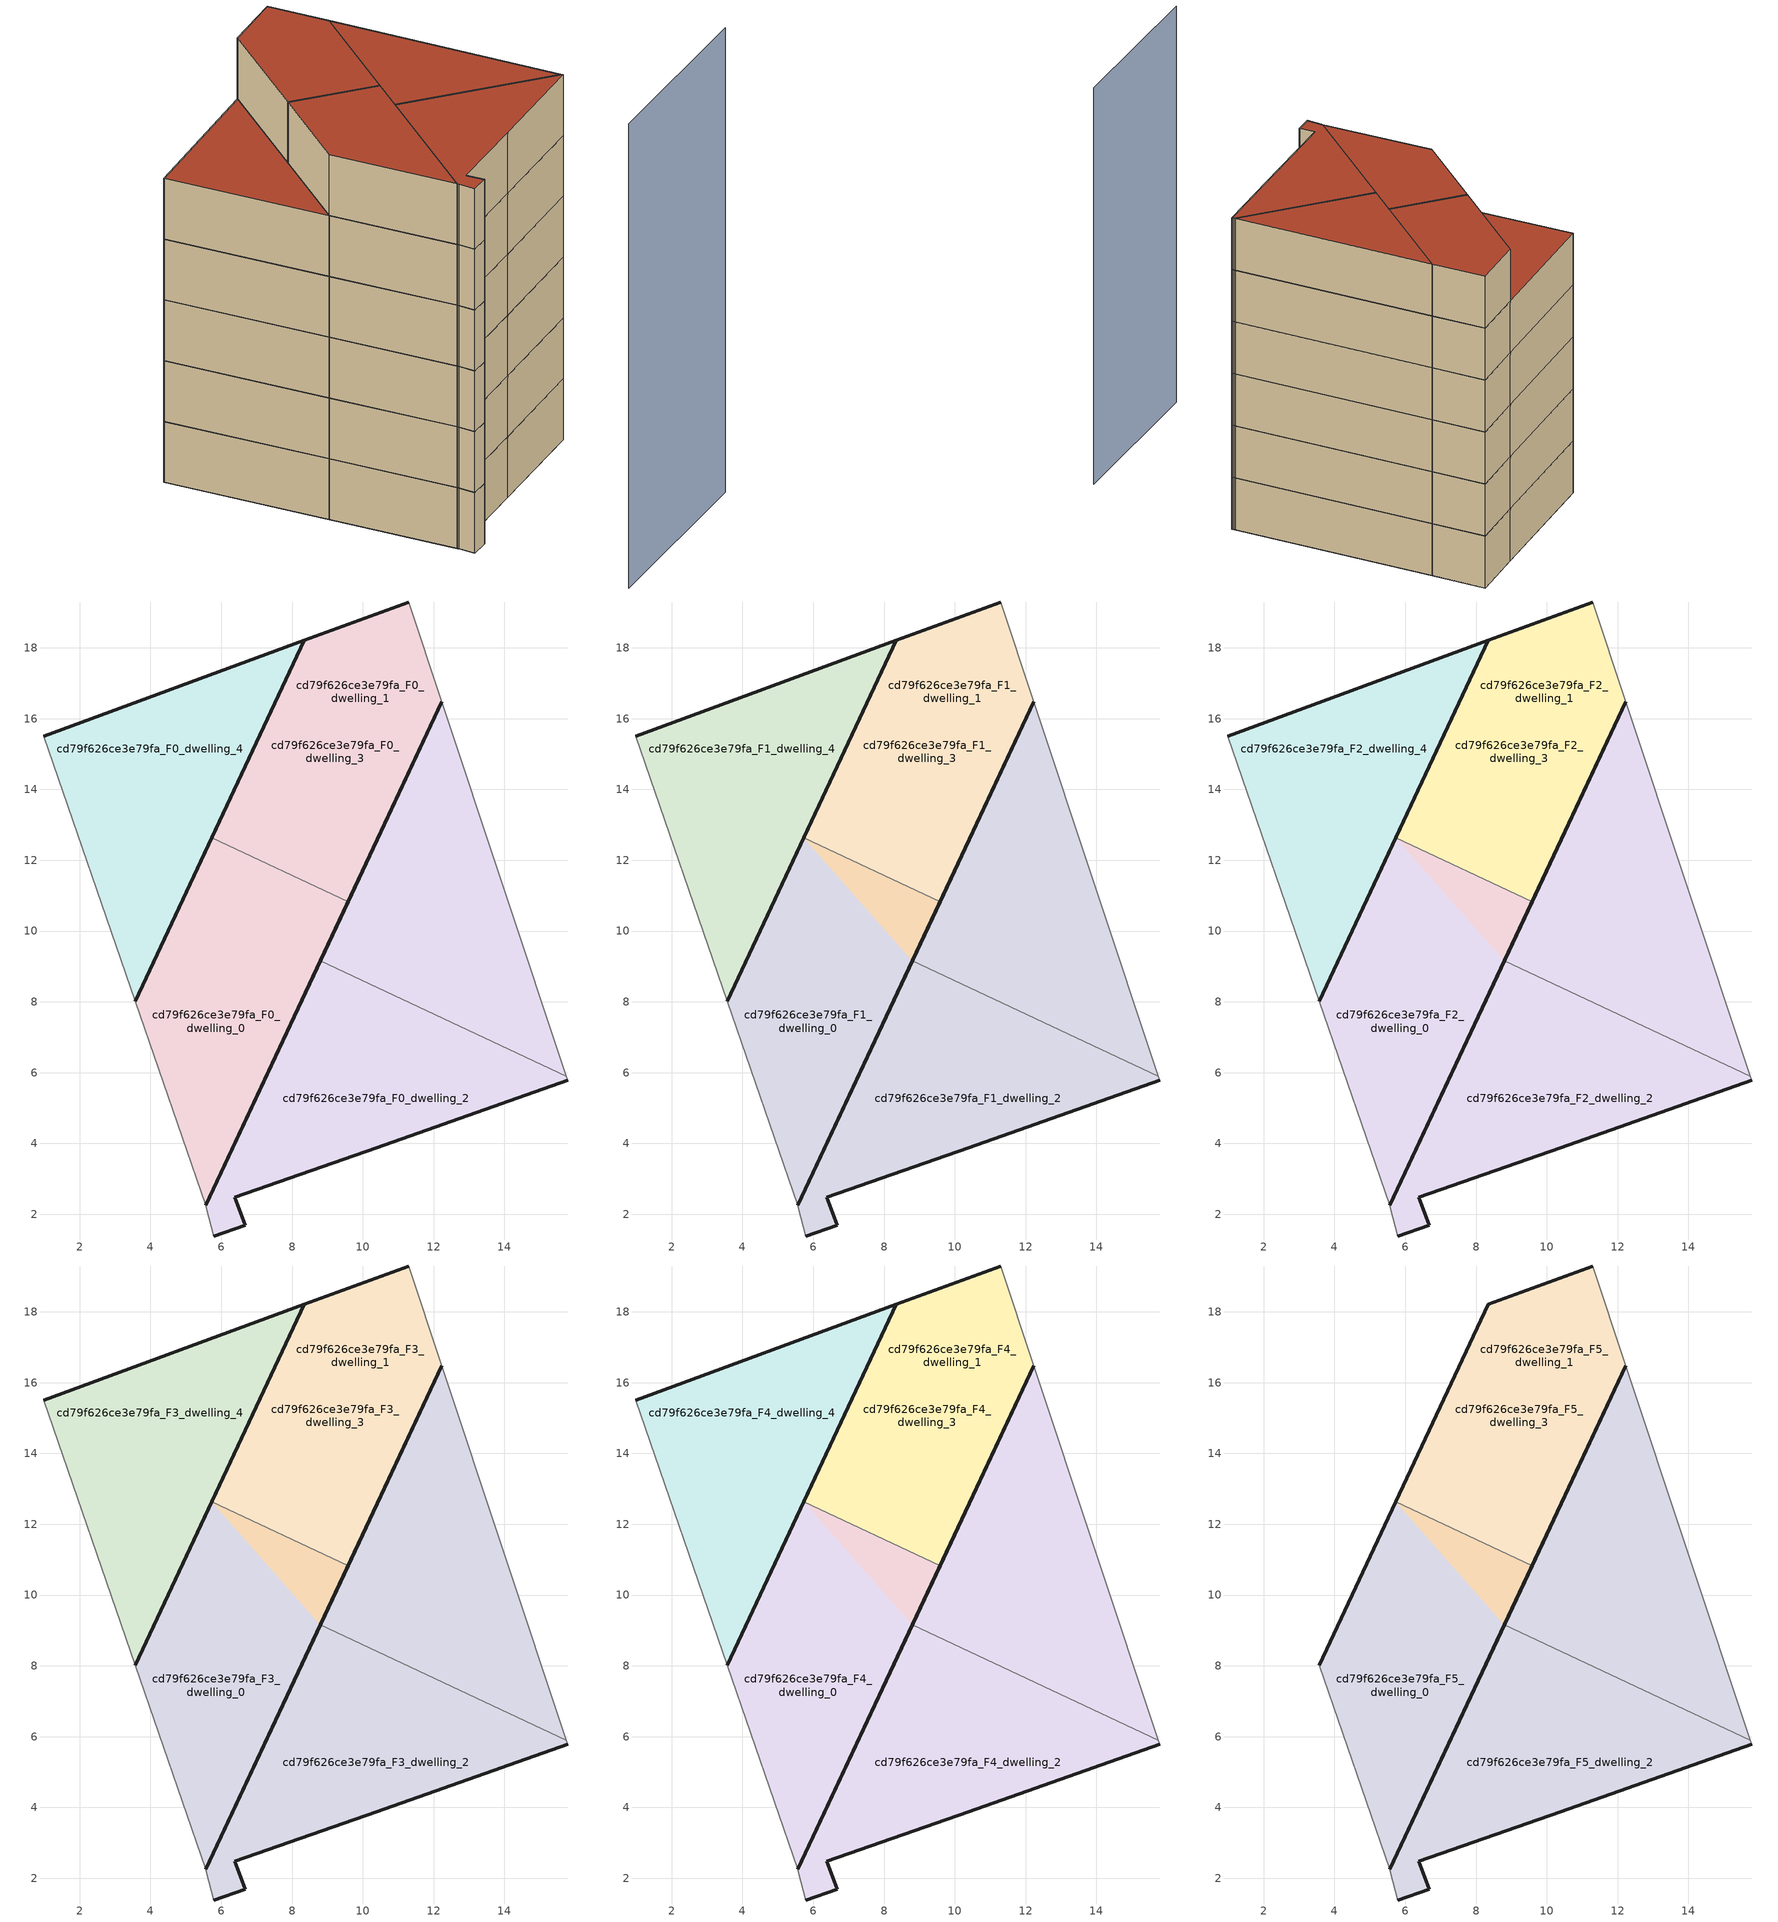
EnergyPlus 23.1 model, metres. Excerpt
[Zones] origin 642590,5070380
cd79f626ce3e79fa_F0_dwelling_0
 floor ground (EU_floor_Construction): 5.56,2.25 9.58,10.83 5.73,12.64 3.57,8.02 z0; 15.79,5.79 15.75,5.9 8.8,9.16 5.56,2.25 5.58,2.19 5.78,1.39 6.68,1.69 6.38,2.49 10.39,3.89 z0
 wall outside (EU_wall_Construction): 5.56,2.25 8.8,9.16 / 15.79,5.79 10.39,3.89 6.38,2.49 6.68,1.69 5.78,1.39 z0:3
 wall adiabatic (EU_wall_Construction): 5.78,1.39 5.58,2.19 5.56,2.25 / 15.75,5.9 15.79,5.79 z0:3
 wall to cd79f626ce3e79fa_F0_dwelling_1 (EU_wall_Construction): 8.8,9.16 15.75,5.9 z0:3
cd79f626ce3e79fa_F0_dwelling_1
 floor ground (EU_floor_Construction): 8.8,9.16 9.58,10.83 5.73,12.64 z0; 5.56,2.25 8.8,9.16 5.73,12.64 3.57,8.02 z0; 15.75,5.9 9.58,10.83 8.8,9.16 z0; 15.75,5.9 12.23,16.48 9.58,10.83 z0; 9.58,10.83 12.23,16.48 11.29,19.3 8.34,18.21 5.73,12.64 z0
 wall outside (EU_wall_Construction): 8.8,9.16 12.23,16.48 z0:3
 wall adiabatic (EU_wall_Construction): 12.23,16.48 15.75,5.9 z0:3
 roof outside (EU_floor_Construction): 12.23,16.48 15.75,5.9 8.8,9.16 z3
cd79f626ce3e79fa_F0_dwelling_2
 floor ground (EU_floor_Construction): 5.56,2.25 8.8,9.16 5.73,12.64 3.57,8.02 z0; 15.79,5.79 15.75,5.9 8.8,9.16 5.56,2.25 5.58,2.19 5.78,1.39 6.68,1.69 6.38,2.49 10.39,3.89 z0; 15.75,5.9 9.58,10.83 8.8,9.16 z0; 15.75,5.9 12.23,16.48 9.58,10.83 z0; 8.8,9.16 9.58,10.83 5.73,12.64 z0
 wall outside (EU_wall_Construction): 9.58,10.83 5.56,2.25 / 3.57,8.02 5.73,12.64 z0:3
 wall adiabatic (EU_wall_Construction): 5.56,2.25 3.57,8.02 z0:3
 wall to cd79f626ce3e79fa_F0_dwelling_3 (EU_wall_Construction): 5.73,12.64 9.58,10.83 z0:3
cd79f626ce3e79fa_F0_dwelling_3
 floor ground (EU_floor_Construction): 9.58,10.83 12.23,16.48 11.29,19.3 8.34,18.21 5.73,12.64 z0; 15.75,5.9 12.23,16.48 8.8,9.16 z0
 wall outside (EU_wall_Construction): 12.23,16.48 9.58,10.83 / 5.73,12.64 8.34,18.21 11.29,19.3 z0:3
 wall adiabatic (EU_wall_Construction): 11.29,19.3 12.23,16.48 z0:3
cd79f626ce3e79fa_F0_dwelling_4
 floor ground (EU_floor_Construction): 3.57,8.02 8.34,18.21 0.98,15.5 z0
 wall outside (EU_wall_Construction): 0.98,15.5 8.34,18.21 3.57,8.02 z0:3
 wall adiabatic (EU_wall_Construction): 3.57,8.02 0.98,15.5 z0:3
cd79f626ce3e79fa_F1_dwelling_0
 floor outside (EU_floor_Construction): 15.79,5.79 15.75,5.9 8.8,9.16 5.56,2.25 5.58,2.19 5.78,1.39 6.68,1.69 6.38,2.49 10.39,3.89 z3
 floor to cd79f626ce3e79fa_F0_dwelling_0 (EU_floor_Construction): 5.56,2.25 9.58,10.83 5.73,12.64 3.57,8.02 z3
 wall outside (EU_wall_Construction): 5.56,2.25 8.8,9.16 / 15.79,5.79 10.39,3.89 6.38,2.49 6.68,1.69 5.78,1.39 z3:6
 wall adiabatic (EU_wall_Construction): 5.78,1.39 5.58,2.19 5.56,2.25 / 15.75,5.9 15.79,5.79 z3:6
 wall to cd79f626ce3e79fa_F1_dwelling_1 (EU_wall_Construction): 8.8,9.16 15.75,5.9 z3:6
cd79f626ce3e79fa_F1_dwelling_1
 floor outside (EU_floor_Construction): 9.58,10.83 12.23,16.48 11.29,19.3 8.34,18.21 5.73,12.64 z3
 floor to cd79f626ce3e79fa_F0_dwelling_1 (EU_floor_Construction): 8.8,9.16 9.58,10.83 5.73,12.64 z3; 5.56,2.25 8.8,9.16 5.73,12.64 3.57,8.02 z3
 floor to cd79f626ce3e79fa_F0_dwelling_2 (EU_floor_Construction): 15.75,5.9 9.58,10.83 8.8,9.16 z3; 15.75,5.9 12.23,16.48 9.58,10.83 z3
 wall outside (EU_wall_Construction): 8.8,9.16 12.23,16.48 z3:6
 wall adiabatic (EU_wall_Construction): 12.23,16.48 15.75,5.9 z3:6
 roof outside (EU_floor_Construction): 12.23,16.48 15.75,5.9 8.8,9.16 z6
cd79f626ce3e79fa_F1_dwelling_2
 floor outside (EU_floor_Construction): 15.75,5.9 9.58,10.83 8.8,9.16 z3; 8.8,9.16 9.58,10.83 5.73,12.64 z3; 15.75,5.9 12.23,16.48 9.58,10.83 z3
 floor to cd79f626ce3e79fa_F0_dwelling_2 (EU_floor_Construction): 5.56,2.25 8.8,9.16 5.73,12.64 3.57,8.02 z3; 15.79,5.79 15.75,5.9 8.8,9.16 5.56,2.25 5.58,2.19 5.78,1.39 6.68,1.69 6.38,2.49 10.39,3.89 z3
 wall outside (EU_wall_Construction): 9.58,10.83 5.56,2.25 / 3.57,8.02 5.73,12.64 z3:6
 wall adiabatic (EU_wall_Construction): 5.56,2.25 3.57,8.02 z3:6
 wall to cd79f626ce3e79fa_F1_dwelling_3 (EU_wall_Construction): 5.73,12.64 9.58,10.83 z3:6
cd79f626ce3e79fa_F1_dwelling_3
 floor to cd79f626ce3e79fa_F0_dwelling_3 (EU_floor_Construction): 9.58,10.83 12.23,16.48 11.29,19.3 8.34,18.21 5.73,12.64 z3; 15.75,5.9 12.23,16.48 8.8,9.16 z3
 wall outside (EU_wall_Construction): 12.23,16.48 9.58,10.83 / 5.73,12.64 8.34,18.21 11.29,19.3 z3:6
 wall adiabatic (EU_wall_Construction): 11.29,19.3 12.23,16.48 z3:6
cd79f626ce3e79fa_F1_dwelling_4
 floor to cd79f626ce3e79fa_F0_dwelling_4 (EU_floor_Construction): 3.57,8.02 8.34,18.21 0.98,15.5 z3
 wall outside (EU_wall_Construction): 0.98,15.5 8.34,18.21 3.57,8.02 z3:6
 wall adiabatic (EU_wall_Construction): 3.57,8.02 0.98,15.5 z3:6
cd79f626ce3e79fa_F2_dwelling_0
 floor outside (EU_floor_Construction): 15.79,5.79 15.75,5.9 8.8,9.16 5.56,2.25 5.58,2.19 5.78,1.39 6.68,1.69 6.38,2.49 10.39,3.89 z6
 floor to cd79f626ce3e79fa_F1_dwelling_0 (EU_floor_Construction): 5.56,2.25 9.58,10.83 5.73,12.64 3.57,8.02 z6
 wall outside (EU_wall_Construction): 5.56,2.25 8.8,9.16 / 15.79,5.79 10.39,3.89 6.38,2.49 6.68,1.69 5.78,1.39 z6:9
 wall adiabatic (EU_wall_Construction): 5.78,1.39 5.58,2.19 5.56,2.25 / 15.75,5.9 15.79,5.79 z6:9
 wall to cd79f626ce3e79fa_F2_dwelling_1 (EU_wall_Construction): 8.8,9.16 15.75,5.9 z6:9
cd79f626ce3e79fa_F2_dwelling_1
 floor outside (EU_floor_Construction): 9.58,10.83 12.23,16.48 11.29,19.3 8.34,18.21 5.73,12.64 z6
 floor to cd79f626ce3e79fa_F1_dwelling_1 (EU_floor_Construction): 8.8,9.16 9.58,10.83 5.73,12.64 z6; 5.56,2.25 8.8,9.16 5.73,12.64 3.57,8.02 z6
 floor to cd79f626ce3e79fa_F1_dwelling_2 (EU_floor_Construction): 15.75,5.9 9.58,10.83 8.8,9.16 z6; 15.75,5.9 12.23,16.48 9.58,10.83 z6
 wall outside (EU_wall_Construction): 8.8,9.16 12.23,16.48 z6:9
 wall adiabatic (EU_wall_Construction): 12.23,16.48 15.75,5.9 z6:9
 roof outside (EU_floor_Construction): 12.23,16.48 15.75,5.9 8.8,9.16 z9
cd79f626ce3e79fa_F2_dwelling_2
 floor outside (EU_floor_Construction): 15.75,5.9 9.58,10.83 8.8,9.16 z6; 8.8,9.16 9.58,10.83 5.73,12.64 z6; 15.75,5.9 12.23,16.48 9.58,10.83 z6
 floor to cd79f626ce3e79fa_F1_dwelling_2 (EU_floor_Construction): 5.56,2.25 8.8,9.16 5.73,12.64 3.57,8.02 z6; 15.79,5.79 15.75,5.9 8.8,9.16 5.56,2.25 5.58,2.19 5.78,1.39 6.68,1.69 6.38,2.49 10.39,3.89 z6
 wall outside (EU_wall_Construction): 9.58,10.83 5.56,2.25 / 3.57,8.02 5.73,12.64 z6:9
 wall adiabatic (EU_wall_Construction): 5.56,2.25 3.57,8.02 z6:9
 wall to cd79f626ce3e79fa_F2_dwelling_3 (EU_wall_Construction): 5.73,12.64 9.58,10.83 z6:9
cd79f626ce3e79fa_F2_dwelling_3
 floor to cd79f626ce3e79fa_F1_dwelling_3 (EU_floor_Construction): 9.58,10.83 12.23,16.48 11.29,19.3 8.34,18.21 5.73,12.64 z6; 15.75,5.9 12.23,16.48 8.8,9.16 z6
 wall outside (EU_wall_Construction): 12.23,16.48 9.58,10.83 / 5.73,12.64 8.34,18.21 11.29,19.3 z6:9
 wall adiabatic (EU_wall_Construction): 11.29,19.3 12.23,16.48 z6:9
cd79f626ce3e79fa_F2_dwelling_4
 floor to cd79f626ce3e79fa_F1_dwelling_4 (EU_floor_Construction): 3.57,8.02 8.34,18.21 0.98,15.5 z6
 wall outside (EU_wall_Construction): 0.98,15.5 8.34,18.21 3.57,8.02 z6:9
 wall adiabatic (EU_wall_Construction): 3.57,8.02 0.98,15.5 z6:9
cd79f626ce3e79fa_F3_dwelling_0
 floor outside (EU_floor_Construction): 15.79,5.79 15.75,5.9 8.8,9.16 5.56,2.25 5.58,2.19 5.78,1.39 6.68,1.69 6.38,2.49 10.39,3.89 z9
 floor to cd79f626ce3e79fa_F2_dwelling_0 (EU_floor_Construction): 5.56,2.25 9.58,10.83 5.73,12.64 3.57,8.02 z9
 wall outside (EU_wall_Construction): 5.56,2.25 8.8,9.16 / 15.79,5.79 10.39,3.89 6.38,2.49 6.68,1.69 5.78,1.39 z9:12
 wall adiabatic (EU_wall_Construction): 5.78,1.39 5.58,2.19 5.56,2.25 / 15.75,5.9 15.79,5.79 z9:12
 wall to cd79f626ce3e79fa_F3_dwelling_1 (EU_wall_Construction): 8.8,9.16 15.75,5.9 z9:12
cd79f626ce3e79fa_F3_dwelling_1
 floor outside (EU_floor_Construction): 9.58,10.83 12.23,16.48 11.29,19.3 8.34,18.21 5.73,12.64 z9
 floor to cd79f626ce3e79fa_F2_dwelling_1 (EU_floor_Construction): 8.8,9.16 9.58,10.83 5.73,12.64 z9; 5.56,2.25 8.8,9.16 5.73,12.64 3.57,8.02 z9
 floor to cd79f626ce3e79fa_F2_dwelling_2 (EU_floor_Construction): 15.75,5.9 9.58,10.83 8.8,9.16 z9; 15.75,5.9 12.23,16.48 9.58,10.83 z9
 wall outside (EU_wall_Construction): 8.8,9.16 12.23,16.48 z9:12
 wall adiabatic (EU_wall_Construction): 12.23,16.48 15.75,5.9 z9:12
 roof outside (EU_floor_Construction): 12.23,16.48 15.75,5.9 8.8,9.16 z12
cd79f626ce3e79fa_F3_dwelling_2
 floor outside (EU_floor_Construction): 15.75,5.9 9.58,10.83 8.8,9.16 z9; 8.8,9.16 9.58,10.83 5.73,12.64 z9; 15.75,5.9 12.23,16.48 9.58,10.83 z9
 floor to cd79f626ce3e79fa_F2_dwelling_2 (EU_floor_Construction): 5.56,2.25 8.8,9.16 5.73,12.64 3.57,8.02 z9; 15.79,5.79 15.75,5.9 8.8,9.16 5.56,2.25 5.58,2.19 5.78,1.39 6.68,1.69 6.38,2.49 10.39,3.89 z9
 wall outside (EU_wall_Construction): 9.58,10.83 5.56,2.25 / 3.57,8.02 5.73,12.64 z9:12
 wall adiabatic (EU_wall_Construction): 5.56,2.25 3.57,8.02 z9:12
 wall to cd79f626ce3e79fa_F3_dwelling_3 (EU_wall_Construction): 5.73,12.64 9.58,10.83 z9:12
cd79f626ce3e79fa_F3_dwelling_3
 floor to cd79f626ce3e79fa_F2_dwelling_3 (EU_floor_Construction): 9.58,10.83 12.23,16.48 11.29,19.3 8.34,18.21 5.73,12.64 z9; 15.75,5.9 12.23,16.48 8.8,9.16 z9
 wall outside (EU_wall_Construction): 12.23,16.48 9.58,10.83 / 5.73,12.64 8.34,18.21 11.29,19.3 z9:12
 wall adiabatic (EU_wall_Construction): 11.29,19.3 12.23,16.48 z9:12
cd79f626ce3e79fa_F3_dwelling_4
 floor to cd79f626ce3e79fa_F2_dwelling_4 (EU_floor_Construction): 3.57,8.02 8.34,18.21 0.98,15.5 z9
 wall outside (EU_wall_Construction): 0.98,15.5 8.34,18.21 3.57,8.02 z9:12
 wall adiabatic (EU_wall_Construction): 3.57,8.02 0.98,15.5 z9:12
cd79f626ce3e79fa_F4_dwelling_0
 floor outside (EU_floor_Construction): 15.79,5.79 15.75,5.9 8.8,9.16 5.56,2.25 5.58,2.19 5.78,1.39 6.68,1.69 6.38,2.49 10.39,3.89 z12
 floor to cd79f626ce3e79fa_F3_dwelling_0 (EU_floor_Construction): 5.56,2.25 9.58,10.83 5.73,12.64 3.57,8.02 z12
 wall outside (EU_wall_Construction): 5.56,2.25 8.8,9.16 / 15.79,5.79 10.39,3.89 6.38,2.49 6.68,1.69 5.78,1.39 z12:15
 wall adiabatic (EU_wall_Construction): 5.78,1.39 5.58,2.19 5.56,2.25 / 15.75,5.9 15.79,5.79 z12:15
 wall to cd79f626ce3e79fa_F4_dwelling_1 (EU_wall_Construction): 8.8,9.16 15.75,5.9 z12:15
cd79f626ce3e79fa_F4_dwelling_1
 floor outside (EU_floor_Construction): 9.58,10.83 12.23,16.48 11.29,19.3 8.34,18.21 5.73,12.64 z12
 floor to cd79f626ce3e79fa_F3_dwelling_1 (EU_floor_Construction): 8.8,9.16 9.58,10.83 5.73,12.64 z12; 5.56,2.25 8.8,9.16 5.73,12.64 3.57,8.02 z12
 floor to cd79f626ce3e79fa_F3_dwelling_2 (EU_floor_Construction): 15.75,5.9 9.58,10.83 8.8,9.16 z12; 15.75,5.9 12.23,16.48 9.58,10.83 z12
 wall outside (EU_wall_Construction): 8.8,9.16 12.23,16.48 z12:15
 wall adiabatic (EU_wall_Construction): 12.23,16.48 15.75,5.9 z12:15
 roof outside (EU_floor_Construction): 12.23,16.48 15.75,5.9 8.8,9.16 z15
cd79f626ce3e79fa_F4_dwelling_2
 floor outside (EU_floor_Construction): 15.75,5.9 9.58,10.83 8.8,9.16 z12; 8.8,9.16 9.58,10.83 5.73,12.64 z12; 15.75,5.9 12.23,16.48 9.58,10.83 z12
 floor to cd79f626ce3e79fa_F3_dwelling_2 (EU_floor_Construction): 5.56,2.25 8.8,9.16 5.73,12.64 3.57,8.02 z12; 15.79,5.79 15.75,5.9 8.8,9.16 5.56,2.25 5.58,2.19 5.78,1.39 6.68,1.69 6.38,2.49 10.39,3.89 z12
 wall outside (EU_wall_Construction): 9.58,10.83 5.56,2.25 / 3.57,8.02 5.73,12.64 z12:15
 wall adiabatic (EU_wall_Construction): 5.56,2.25 3.57,8.02 z12:15
 wall to cd79f626ce3e79fa_F4_dwelling_3 (EU_wall_Construction): 5.73,12.64 9.58,10.83 z12:15
cd79f626ce3e79fa_F4_dwelling_3
 floor to cd79f626ce3e79fa_F3_dwelling_3 (EU_floor_Construction): 9.58,10.83 12.23,16.48 11.29,19.3 8.34,18.21 5.73,12.64 z12; 15.75,5.9 12.23,16.48 8.8,9.16 z12
 wall outside (EU_wall_Construction): 12.23,16.48 9.58,10.83 / 5.73,12.64 8.34,18.21 11.29,19.3 z12:15
 wall adiabatic (EU_wall_Construction): 11.29,19.3 12.23,16.48 z12:15
cd79f626ce3e79fa_F4_dwelling_4
 floor to cd79f626ce3e79fa_F3_dwelling_4 (EU_floor_Construction): 3.57,8.02 8.34,18.21 0.98,15.5 z12
 wall outside (EU_wall_Construction): 0.98,15.5 8.34,18.21 3.57,8.02 z12:15
 wall adiabatic (EU_wall_Construction): 3.57,8.02 0.98,15.5 z12:15
 roof outside (EU_roof_Construction): 8.34,18.21 3.57,8.02 0.98,15.5 z15
cd79f626ce3e79fa_F5_dwelling_0
 floor outside (EU_floor_Construction): 15.79,5.79 15.75,5.9 8.8,9.16 5.56,2.25 5.58,2.19 5.78,1.39 6.68,1.69 6.38,2.49 10.39,3.89 z15
 floor to cd79f626ce3e79fa_F4_dwelling_0 (EU_floor_Construction): 5.56,2.25 9.58,10.83 5.73,12.64 3.57,8.02 z15
 wall outside (EU_wall_Construction): 5.56,2.25 8.8,9.16 / 15.79,5.79 10.39,3.89 6.38,2.49 6.68,1.69 5.78,1.39 z15:18
 wall adiabatic (EU_wall_Construction): 5.78,1.39 5.58,2.19 5.56,2.25 / 15.75,5.9 15.79,5.79 z15:18
 wall to cd79f626ce3e79fa_F5_dwelling_1 (EU_wall_Construction): 8.8,9.16 15.75,5.9 z15:18
 roof outside (EU_roof_Construction): 9.58,10.83 5.56,2.25 3.57,8.02 5.73,12.64 z18; 15.75,5.9 15.79,5.79 10.39,3.89 6.38,2.49 6.68,1.69 5.78,1.39 5.58,2.19 5.56,2.25 8.8,9.16 z18
cd79f626ce3e79fa_F5_dwelling_1
 floor outside (EU_floor_Construction): 9.58,10.83 12.23,16.48 11.29,19.3 8.34,18.21 5.73,12.64 z15
 floor to cd79f626ce3e79fa_F4_dwelling_1 (EU_floor_Construction): 8.8,9.16 9.58,10.83 5.73,12.64 z15; 5.56,2.25 8.8,9.16 5.73,12.64 3.57,8.02 z15
 floor to cd79f626ce3e79fa_F4_dwelling_2 (EU_floor_Construction): 15.75,5.9 9.58,10.83 8.8,9.16 z15; 15.75,5.9 12.23,16.48 9.58,10.83 z15
 wall outside (EU_wall_Construction): 8.8,9.16 12.23,16.48 z15:18
 wall adiabatic (EU_wall_Construction): 12.23,16.48 15.75,5.9 z15:18
 roof outside (EU_roof_Construction): 5.73,12.64 8.8,9.16 5.56,2.25 3.57,8.02 z18; 9.58,10.83 8.8,9.16 5.73,12.64 z18; 12.23,16.48 15.75,5.9 8.8,9.16 z18; 11.29,19.3 12.23,16.48 9.58,10.83 5.73,12.64 8.34,18.21 z18
cd79f626ce3e79fa_F5_dwelling_2
 floor outside (EU_floor_Construction): 15.75,5.9 9.58,10.83 8.8,9.16 z15; 8.8,9.16 9.58,10.83 5.73,12.64 z15; 15.75,5.9 12.23,16.48 9.58,10.83 z15
 floor to cd79f626ce3e79fa_F4_dwelling_2 (EU_floor_Construction): 5.56,2.25 8.8,9.16 5.73,12.64 3.57,8.02 z15; 15.79,5.79 15.75,5.9 8.8,9.16 5.56,2.25 5.58,2.19 5.78,1.39 6.68,1.69 6.38,2.49 10.39,3.89 z15
 wall outside (EU_wall_Construction): 9.58,10.83 5.56,2.25 / 3.57,8.02 5.73,12.64 z15:18
 wall adiabatic (EU_wall_Construction): 5.56,2.25 3.57,8.02 z15:18
 wall to cd79f626ce3e79fa_F5_dwelling_3 (EU_wall_Construction): 5.73,12.64 9.58,10.83 z15:18
 roof outside (EU_roof_Construction): 5.73,12.64 8.8,9.16 5.56,2.25 3.57,8.02 z18; 15.75,5.9 15.79,5.79 10.39,3.89 6.38,2.49 6.68,1.69 5.78,1.39 5.58,2.19 5.56,2.25 8.8,9.16 z18; 12.23,16.48 15.75,5.9 8.8,9.16 z18; 9.58,10.83 8.8,9.16 5.73,12.64 z18
cd79f626ce3e79fa_F5_dwelling_3
 floor to cd79f626ce3e79fa_F4_dwelling_3 (EU_floor_Construction): 9.58,10.83 12.23,16.48 11.29,19.3 8.34,18.21 5.73,12.64 z15; 15.75,5.9 12.23,16.48 8.8,9.16 z15
 wall outside (EU_wall_Construction): 12.23,16.48 9.58,10.83 / 5.73,12.64 8.34,18.21 11.29,19.3 z15:18
 wall adiabatic (EU_wall_Construction): 11.29,19.3 12.23,16.48 z15:18
 roof outside (EU_roof_Construction): 12.23,16.48 15.75,5.9 8.8,9.16 z18; 11.29,19.3 12.23,16.48 9.58,10.83 5.73,12.64 8.34,18.21 z18
shading: 8.19,-5.55 17.29,-2.52 z0:22.9
[Building]
EU S2 Campaign: North Axis=0; Terrain=City; Solar Distribution=FullExterior
[Site:Location]
Lyon-Bron: Latitude=45.75; Longitude=5; Time Zone=1; Elevation=198
[SizingPeriod:WeatherFileDays]
AnnualSizingPeriod: Begin Month=1; Begin Day of Month=1; End Month=12; End Day of Month=31; Day of Week for Start Day=Monday; Use Weather File Daylight Saving Period=No; Use Weather File Rain and Snow Indicators=No
[MATERIAL]
EU_InternalMass_Material: Roughness=MediumRough; Thickness=0.1; Conductivity=1; Density=1800; Specific Heat=900; Thermal Absorptance=0.9; Solar Absorptance=0.7; Visible Absorptance=0.7
[MATERIAL:NOMASS] Roughness=MediumRough; Thermal Absorptance=0.9; Solar Absorptance=0.7; Visible Absorptance=0.7
Name | Thermal Resistance
EU_wall_NoMass | 0.776494
EU_roof_NoMass | 0.486893
EU_floor_NoMass | 0.421597
[CONSTRUCTION]
EU_wall_Construction: EU_wall_NoMass
EU_roof_Construction: EU_roof_NoMass
EU_floor_Construction: EU_floor_NoMass
EU_InternalMass_Construction: EU_InternalMass_Material
[ZONE] Type=1; Multiplier=1; Ceiling Height=autocalculate; Floor Area=autocalculate; Part of Total Floor Area=Yes
Name | Volume
cd79f626ce3e79fa_F0_dwelling_0; cd79f626ce3e79fa_F1_dwelling_0; cd79f626ce3e79fa_F2_dwelling_0; cd79f626ce3e79fa_F3_dwelling_0; cd79f626ce3e79fa_F4_dwelling_0; cd79f626ce3e79fa_F5_dwelling_0; cd79f626ce3e79fa_F0_dwelling_3; cd79f626ce3e79fa_F1_dwelling_3; cd79f626ce3e79fa_F2_dwelling_3; cd79f626ce3e79fa_F3_dwelling_3; cd79f626ce3e79fa_F4_dwelling_3; cd79f626ce3e79fa_F5_dwelling_3 | 186.119
cd79f626ce3e79fa_F0_dwelling_1 | 279.163
cd79f626ce3e79fa_F1_dwelling_1; cd79f626ce3e79fa_F2_dwelling_1; cd79f626ce3e79fa_F3_dwelling_1; cd79f626ce3e79fa_F4_dwelling_1; cd79f626ce3e79fa_F5_dwelling_1 | 279.17
cd79f626ce3e79fa_F0_dwelling_2; cd79f626ce3e79fa_F1_dwelling_2; cd79f626ce3e79fa_F2_dwelling_2; cd79f626ce3e79fa_F3_dwelling_2; cd79f626ce3e79fa_F4_dwelling_2; cd79f626ce3e79fa_F5_dwelling_2 | 279.162
cd79f626ce3e79fa_F0_dwelling_4; cd79f626ce3e79fa_F1_dwelling_4; cd79f626ce3e79fa_F2_dwelling_4; cd79f626ce3e79fa_F3_dwelling_4; cd79f626ce3e79fa_F4_dwelling_4 | 93.0571
[INTERNALMASS] Construction=EU_InternalMass_Construction
Name | Zone or ZoneList | Surface Area
cd79f626ce3e79fa_F0_dwelling_0_EU_InternalMass | cd79f626ce3e79fa_F0_dwelling_0 | 31.0213
cd79f626ce3e79fa_F0_dwelling_1_EU_InternalMass | cd79f626ce3e79fa_F0_dwelling_1 | 31.0207
cd79f626ce3e79fa_F0_dwelling_2_EU_InternalMass | cd79f626ce3e79fa_F0_dwelling_2 | 31.0203
cd79f626ce3e79fa_F0_dwelling_3_EU_InternalMass | cd79f626ce3e79fa_F0_dwelling_3 | 31.022
cd79f626ce3e79fa_F0_dwelling_4_EU_InternalMass | cd79f626ce3e79fa_F0_dwelling_4 | 31.0192
cd79f626ce3e79fa_F1_dwelling_0_EU_InternalMass | cd79f626ce3e79fa_F1_dwelling_0 | 31.0213
cd79f626ce3e79fa_F1_dwelling_1_EU_InternalMass | cd79f626ce3e79fa_F1_dwelling_1 | 31.0207
cd79f626ce3e79fa_F1_dwelling_2_EU_InternalMass | cd79f626ce3e79fa_F1_dwelling_2 | 31.0203
cd79f626ce3e79fa_F1_dwelling_3_EU_InternalMass | cd79f626ce3e79fa_F1_dwelling_3 | 31.022
cd79f626ce3e79fa_F1_dwelling_4_EU_InternalMass | cd79f626ce3e79fa_F1_dwelling_4 | 31.0192
cd79f626ce3e79fa_F2_dwelling_0_EU_InternalMass | cd79f626ce3e79fa_F2_dwelling_0 | 31.0213
cd79f626ce3e79fa_F2_dwelling_1_EU_InternalMass | cd79f626ce3e79fa_F2_dwelling_1 | 31.0207
cd79f626ce3e79fa_F2_dwelling_2_EU_InternalMass | cd79f626ce3e79fa_F2_dwelling_2 | 31.0203
cd79f626ce3e79fa_F2_dwelling_3_EU_InternalMass | cd79f626ce3e79fa_F2_dwelling_3 | 31.022
cd79f626ce3e79fa_F2_dwelling_4_EU_InternalMass | cd79f626ce3e79fa_F2_dwelling_4 | 31.0192
cd79f626ce3e79fa_F3_dwelling_0_EU_InternalMass | cd79f626ce3e79fa_F3_dwelling_0 | 31.0213
cd79f626ce3e79fa_F3_dwelling_1_EU_InternalMass | cd79f626ce3e79fa_F3_dwelling_1 | 31.0207
cd79f626ce3e79fa_F3_dwelling_2_EU_InternalMass | cd79f626ce3e79fa_F3_dwelling_2 | 31.0203
cd79f626ce3e79fa_F3_dwelling_3_EU_InternalMass | cd79f626ce3e79fa_F3_dwelling_3 | 31.022
cd79f626ce3e79fa_F3_dwelling_4_EU_InternalMass | cd79f626ce3e79fa_F3_dwelling_4 | 31.0192
cd79f626ce3e79fa_F4_dwelling_0_EU_InternalMass | cd79f626ce3e79fa_F4_dwelling_0 | 31.0213
cd79f626ce3e79fa_F4_dwelling_1_EU_InternalMass | cd79f626ce3e79fa_F4_dwelling_1 | 31.0207
cd79f626ce3e79fa_F4_dwelling_2_EU_InternalMass | cd79f626ce3e79fa_F4_dwelling_2 | 31.0203
cd79f626ce3e79fa_F4_dwelling_3_EU_InternalMass | cd79f626ce3e79fa_F4_dwelling_3 | 31.022
cd79f626ce3e79fa_F4_dwelling_4_EU_InternalMass | cd79f626ce3e79fa_F4_dwelling_4 | 31.0192
cd79f626ce3e79fa_F5_dwelling_0_EU_InternalMass | cd79f626ce3e79fa_F5_dwelling_0 | 38.7715
cd79f626ce3e79fa_F5_dwelling_1_EU_InternalMass | cd79f626ce3e79fa_F5_dwelling_1 | 38.772
cd79f626ce3e79fa_F5_dwelling_2_EU_InternalMass | cd79f626ce3e79fa_F5_dwelling_2 | 38.7769
cd79f626ce3e79fa_F5_dwelling_3_EU_InternalMass | cd79f626ce3e79fa_F5_dwelling_3 | 38.7719
[OTHEREQUIPMENT] Fuel Type=Electricity; Design Level Calculation Method=Watts/Area; Power per Zone Floor Area=1; Fraction Latent=0; Fraction Radiant=0; Fraction Lost=0; Carbon Dioxide Generation Rate=0; EndUse Subcategory=EU_Step8_InternalGains
Name | Zone or ZoneList or Space or SpaceList | Schedule
EU_Step8_InternalGain_cd79f626ce3e79fa_F0_dwelling_0_f000 | cd79f626ce3e79fa_F0_dwelling_0 | EU_Step8_GainSchedule_cd79f626ce3e79fa_F0_dwelling_0_f000
EU_Step8_InternalGain_cd79f626ce3e79fa_F0_dwelling_1_f000 | cd79f626ce3e79fa_F0_dwelling_1 | EU_Step8_GainSchedule_cd79f626ce3e79fa_F0_dwelling_1_f000
EU_Step8_InternalGain_cd79f626ce3e79fa_F0_dwelling_2_f000 | cd79f626ce3e79fa_F0_dwelling_2 | EU_Step8_GainSchedule_cd79f626ce3e79fa_F0_dwelling_2_f000
EU_Step8_InternalGain_cd79f626ce3e79fa_F0_dwelling_3_f000 | cd79f626ce3e79fa_F0_dwelling_3 | EU_Step8_GainSchedule_cd79f626ce3e79fa_F0_dwelling_3_f000
EU_Step8_InternalGain_cd79f626ce3e79fa_F0_dwelling_4_f000 | cd79f626ce3e79fa_F0_dwelling_4 | EU_Step8_GainSchedule_cd79f626ce3e79fa_F0_dwelling_4_f000
EU_Step8_InternalGain_cd79f626ce3e79fa_F1_dwelling_0_f000 | cd79f626ce3e79fa_F1_dwelling_0 | EU_Step8_GainSchedule_cd79f626ce3e79fa_F1_dwelling_0_f000
EU_Step8_InternalGain_cd79f626ce3e79fa_F1_dwelling_1_f000 | cd79f626ce3e79fa_F1_dwelling_1 | EU_Step8_GainSchedule_cd79f626ce3e79fa_F1_dwelling_1_f000
EU_Step8_InternalGain_cd79f626ce3e79fa_F1_dwelling_2_f000 | cd79f626ce3e79fa_F1_dwelling_2 | EU_Step8_GainSchedule_cd79f626ce3e79fa_F1_dwelling_2_f000
EU_Step8_InternalGain_cd79f626ce3e79fa_F1_dwelling_3_f000 | cd79f626ce3e79fa_F1_dwelling_3 | EU_Step8_GainSchedule_cd79f626ce3e79fa_F1_dwelling_3_f000
EU_Step8_InternalGain_cd79f626ce3e79fa_F1_dwelling_4_f000 | cd79f626ce3e79fa_F1_dwelling_4 | EU_Step8_GainSchedule_cd79f626ce3e79fa_F1_dwelling_4_f000
EU_Step8_InternalGain_cd79f626ce3e79fa_F2_dwelling_0_f000 | cd79f626ce3e79fa_F2_dwelling_0 | EU_Step8_GainSchedule_cd79f626ce3e79fa_F2_dwelling_0_f000
EU_Step8_InternalGain_cd79f626ce3e79fa_F2_dwelling_1_f000 | cd79f626ce3e79fa_F2_dwelling_1 | EU_Step8_GainSchedule_cd79f626ce3e79fa_F2_dwelling_1_f000
EU_Step8_InternalGain_cd79f626ce3e79fa_F2_dwelling_2_f000 | cd79f626ce3e79fa_F2_dwelling_2 | EU_Step8_GainSchedule_cd79f626ce3e79fa_F2_dwelling_2_f000
EU_Step8_InternalGain_cd79f626ce3e79fa_F2_dwelling_3_f000 | cd79f626ce3e79fa_F2_dwelling_3 | EU_Step8_GainSchedule_cd79f626ce3e79fa_F2_dwelling_3_f000
EU_Step8_InternalGain_cd79f626ce3e79fa_F2_dwelling_4_f000 | cd79f626ce3e79fa_F2_dwelling_4 | EU_Step8_GainSchedule_cd79f626ce3e79fa_F2_dwelling_4_f000
EU_Step8_InternalGain_cd79f626ce3e79fa_F3_dwelling_0_f000 | cd79f626ce3e79fa_F3_dwelling_0 | EU_Step8_GainSchedule_cd79f626ce3e79fa_F3_dwelling_0_f000
EU_Step8_InternalGain_cd79f626ce3e79fa_F3_dwelling_1_f000 | cd79f626ce3e79fa_F3_dwelling_1 | EU_Step8_GainSchedule_cd79f626ce3e79fa_F3_dwelling_1_f000
EU_Step8_InternalGain_cd79f626ce3e79fa_F3_dwelling_2_f000 | cd79f626ce3e79fa_F3_dwelling_2 | EU_Step8_GainSchedule_cd79f626ce3e79fa_F3_dwelling_2_f000
EU_Step8_InternalGain_cd79f626ce3e79fa_F3_dwelling_3_f000 | cd79f626ce3e79fa_F3_dwelling_3 | EU_Step8_GainSchedule_cd79f626ce3e79fa_F3_dwelling_3_f000
EU_Step8_InternalGain_cd79f626ce3e79fa_F3_dwelling_4_f000 | cd79f626ce3e79fa_F3_dwelling_4 | EU_Step8_GainSchedule_cd79f626ce3e79fa_F3_dwelling_4_f000
EU_Step8_InternalGain_cd79f626ce3e79fa_F4_dwelling_0_f000 | cd79f626ce3e79fa_F4_dwelling_0 | EU_Step8_GainSchedule_cd79f626ce3e79fa_F4_dwelling_0_f000
EU_Step8_InternalGain_cd79f626ce3e79fa_F4_dwelling_1_f000 | cd79f626ce3e79fa_F4_dwelling_1 | EU_Step8_GainSchedule_cd79f626ce3e79fa_F4_dwelling_1_f000
EU_Step8_InternalGain_cd79f626ce3e79fa_F4_dwelling_2_f000 | cd79f626ce3e79fa_F4_dwelling_2 | EU_Step8_GainSchedule_cd79f626ce3e79fa_F4_dwelling_2_f000
EU_Step8_InternalGain_cd79f626ce3e79fa_F4_dwelling_3_f000 | cd79f626ce3e79fa_F4_dwelling_3 | EU_Step8_GainSchedule_cd79f626ce3e79fa_F4_dwelling_3_f000
EU_Step8_InternalGain_cd79f626ce3e79fa_F4_dwelling_4_f000 | cd79f626ce3e79fa_F4_dwelling_4 | EU_Step8_GainSchedule_cd79f626ce3e79fa_F4_dwelling_4_f000
EU_Step8_InternalGain_cd79f626ce3e79fa_F5_dwelling_0_f000 | cd79f626ce3e79fa_F5_dwelling_0 | EU_Step8_GainSchedule_cd79f626ce3e79fa_F5_dwelling_0_f000
EU_Step8_InternalGain_cd79f626ce3e79fa_F5_dwelling_1_f000 | cd79f626ce3e79fa_F5_dwelling_1 | EU_Step8_GainSchedule_cd79f626ce3e79fa_F5_dwelling_1_f000
EU_Step8_InternalGain_cd79f626ce3e79fa_F5_dwelling_2_f000 | cd79f626ce3e79fa_F5_dwelling_2 | EU_Step8_GainSchedule_cd79f626ce3e79fa_F5_dwelling_2_f000
EU_Step8_InternalGain_cd79f626ce3e79fa_F5_dwelling_3_f000 | cd79f626ce3e79fa_F5_dwelling_3 | EU_Step8_GainSchedule_cd79f626ce3e79fa_F5_dwelling_3_f000
[ZONEVENTILATION:DESIGNFLOWRATE] Schedule=EU_AlwaysOn; Design Flow Rate Calculation Method=AirChanges/Hour; Air Changes per Hour=0.693814; Ventilation Type=Natural; Fan Pressure Rise=0; Fan Total Efficiency=1; Constant Term Coefficient=1; Temperature Term Coefficient=0; Velocity Term Coefficient=0; Velocity Squared Term Coefficient=0; Minimum Indoor Temperature=-100; Maximum Indoor Temperature=100; Delta Temperature=-100; Minimum Outdoor Temperature=-100; Maximum Outdoor Temperature=100; Maximum Wind Speed=40
Name | Zone or ZoneList or Space or SpaceList
EU_ConstantAir_cd79f626ce3e79fa_F0_dwelling_0 | cd79f626ce3e79fa_F0_dwelling_0
EU_ConstantAir_cd79f626ce3e79fa_F0_dwelling_1 | cd79f626ce3e79fa_F0_dwelling_1
EU_ConstantAir_cd79f626ce3e79fa_F0_dwelling_2 | cd79f626ce3e79fa_F0_dwelling_2
EU_ConstantAir_cd79f626ce3e79fa_F0_dwelling_3 | cd79f626ce3e79fa_F0_dwelling_3
EU_ConstantAir_cd79f626ce3e79fa_F0_dwelling_4 | cd79f626ce3e79fa_F0_dwelling_4
EU_ConstantAir_cd79f626ce3e79fa_F1_dwelling_0 | cd79f626ce3e79fa_F1_dwelling_0
EU_ConstantAir_cd79f626ce3e79fa_F1_dwelling_1 | cd79f626ce3e79fa_F1_dwelling_1
EU_ConstantAir_cd79f626ce3e79fa_F1_dwelling_2 | cd79f626ce3e79fa_F1_dwelling_2
EU_ConstantAir_cd79f626ce3e79fa_F1_dwelling_3 | cd79f626ce3e79fa_F1_dwelling_3
EU_ConstantAir_cd79f626ce3e79fa_F1_dwelling_4 | cd79f626ce3e79fa_F1_dwelling_4
EU_ConstantAir_cd79f626ce3e79fa_F2_dwelling_0 | cd79f626ce3e79fa_F2_dwelling_0
EU_ConstantAir_cd79f626ce3e79fa_F2_dwelling_1 | cd79f626ce3e79fa_F2_dwelling_1
EU_ConstantAir_cd79f626ce3e79fa_F2_dwelling_2 | cd79f626ce3e79fa_F2_dwelling_2
EU_ConstantAir_cd79f626ce3e79fa_F2_dwelling_3 | cd79f626ce3e79fa_F2_dwelling_3
EU_ConstantAir_cd79f626ce3e79fa_F2_dwelling_4 | cd79f626ce3e79fa_F2_dwelling_4
EU_ConstantAir_cd79f626ce3e79fa_F3_dwelling_0 | cd79f626ce3e79fa_F3_dwelling_0
EU_ConstantAir_cd79f626ce3e79fa_F3_dwelling_1 | cd79f626ce3e79fa_F3_dwelling_1
EU_ConstantAir_cd79f626ce3e79fa_F3_dwelling_2 | cd79f626ce3e79fa_F3_dwelling_2
EU_ConstantAir_cd79f626ce3e79fa_F3_dwelling_3 | cd79f626ce3e79fa_F3_dwelling_3
EU_ConstantAir_cd79f626ce3e79fa_F3_dwelling_4 | cd79f626ce3e79fa_F3_dwelling_4
EU_ConstantAir_cd79f626ce3e79fa_F4_dwelling_0 | cd79f626ce3e79fa_F4_dwelling_0
EU_ConstantAir_cd79f626ce3e79fa_F4_dwelling_1 | cd79f626ce3e79fa_F4_dwelling_1
EU_ConstantAir_cd79f626ce3e79fa_F4_dwelling_2 | cd79f626ce3e79fa_F4_dwelling_2
EU_ConstantAir_cd79f626ce3e79fa_F4_dwelling_3 | cd79f626ce3e79fa_F4_dwelling_3
EU_ConstantAir_cd79f626ce3e79fa_F4_dwelling_4 | cd79f626ce3e79fa_F4_dwelling_4
EU_ConstantAir_cd79f626ce3e79fa_F5_dwelling_0 | cd79f626ce3e79fa_F5_dwelling_0
EU_ConstantAir_cd79f626ce3e79fa_F5_dwelling_1 | cd79f626ce3e79fa_F5_dwelling_1
EU_ConstantAir_cd79f626ce3e79fa_F5_dwelling_2 | cd79f626ce3e79fa_F5_dwelling_2
EU_ConstantAir_cd79f626ce3e79fa_F5_dwelling_3 | cd79f626ce3e79fa_F5_dwelling_3
[HVACTEMPLATE:THERMOSTAT] Constant Heating Setpoint=20; Constant Cooling Setpoint=50
EU_HeatOnly_cd79f626ce3e79fa_F0_dwelling_0; EU_HeatOnly_cd79f626ce3e79fa_F0_dwelling_1; EU_HeatOnly_cd79f626ce3e79fa_F0_dwelling_2; EU_HeatOnly_cd79f626ce3e79fa_F0_dwelling_3; EU_HeatOnly_cd79f626ce3e79fa_F0_dwelling_4; EU_HeatOnly_cd79f626ce3e79fa_F1_dwelling_0; EU_HeatOnly_cd79f626ce3e79fa_F1_dwelling_1; EU_HeatOnly_cd79f626ce3e79fa_F1_dwelling_2; EU_HeatOnly_cd79f626ce3e79fa_F1_dwelling_3; EU_HeatOnly_cd79f626ce3e79fa_F1_dwelling_4; EU_HeatOnly_cd79f626ce3e79fa_F2_dwelling_0; EU_HeatOnly_cd79f626ce3e79fa_F2_dwelling_1; EU_HeatOnly_cd79f626ce3e79fa_F2_dwelling_2; EU_HeatOnly_cd79f626ce3e79fa_F2_dwelling_3; EU_HeatOnly_cd79f626ce3e79fa_F2_dwelling_4; EU_HeatOnly_cd79f626ce3e79fa_F3_dwelling_0; EU_HeatOnly_cd79f626ce3e79fa_F3_dwelling_1; EU_HeatOnly_cd79f626ce3e79fa_F3_dwelling_2; EU_HeatOnly_cd79f626ce3e79fa_F3_dwelling_3; EU_HeatOnly_cd79f626ce3e79fa_F3_dwelling_4; EU_HeatOnly_cd79f626ce3e79fa_F4_dwelling_0; EU_HeatOnly_cd79f626ce3e79fa_F4_dwelling_1; EU_HeatOnly_cd79f626ce3e79fa_F4_dwelling_2; EU_HeatOnly_cd79f626ce3e79fa_F4_dwelling_3; EU_HeatOnly_cd79f626ce3e79fa_F4_dwelling_4; EU_HeatOnly_cd79f626ce3e79fa_F5_dwelling_0; EU_HeatOnly_cd79f626ce3e79fa_F5_dwelling_1; EU_HeatOnly_cd79f626ce3e79fa_F5_dwelling_2; EU_HeatOnly_cd79f626ce3e79fa_F5_dwelling_3
[HVACTEMPLATE:ZONE:IDEALLOADSAIRSYSTEM] System Availability Schedule=EU_AlwaysOn; Maximum Heating Supply Air Temperature=50; Minimum Cooling Supply Air Temperature=13; Maximum Heating Supply Air Humidity Ratio=0.0156; Minimum Cooling Supply Air Humidity Ratio=0.0077; Heating Limit=NoLimit; Cooling Limit=NoLimit; Heating Availability Schedule=EU_AlwaysOn; Cooling Availability Schedule=EU_CoolingOff; Dehumidification Control Type=ConstantSensibleHeatRatio; Cooling Sensible Heat Ratio=0.7; Dehumidification Setpoint=60; Humidification Control Type=None; Humidification Setpoint=30; Outdoor Air Method=None; Outdoor Air Flow Rate per Person=0.00944; Outdoor Air Flow Rate per Zone Floor Area=0; Outdoor Air Flow Rate per Zone=0; Demand Controlled Ventilation Type=None; Outdoor Air Economizer Type=NoEconomizer; Heat Recovery Type=None; Sensible Heat Recovery Effectiveness=0.7; Latent Heat Recovery Effectiveness=0.65
Name | Template Thermostat
cd79f626ce3e79fa_F0_dwelling_0 | EU_HeatOnly_cd79f626ce3e79fa_F0_dwelling_0
cd79f626ce3e79fa_F0_dwelling_1 | EU_HeatOnly_cd79f626ce3e79fa_F0_dwelling_1
cd79f626ce3e79fa_F0_dwelling_2 | EU_HeatOnly_cd79f626ce3e79fa_F0_dwelling_2
cd79f626ce3e79fa_F0_dwelling_3 | EU_HeatOnly_cd79f626ce3e79fa_F0_dwelling_3
cd79f626ce3e79fa_F0_dwelling_4 | EU_HeatOnly_cd79f626ce3e79fa_F0_dwelling_4
cd79f626ce3e79fa_F1_dwelling_0 | EU_HeatOnly_cd79f626ce3e79fa_F1_dwelling_0
cd79f626ce3e79fa_F1_dwelling_1 | EU_HeatOnly_cd79f626ce3e79fa_F1_dwelling_1
cd79f626ce3e79fa_F1_dwelling_2 | EU_HeatOnly_cd79f626ce3e79fa_F1_dwelling_2
cd79f626ce3e79fa_F1_dwelling_3 | EU_HeatOnly_cd79f626ce3e79fa_F1_dwelling_3
cd79f626ce3e79fa_F1_dwelling_4 | EU_HeatOnly_cd79f626ce3e79fa_F1_dwelling_4
cd79f626ce3e79fa_F2_dwelling_0 | EU_HeatOnly_cd79f626ce3e79fa_F2_dwelling_0
cd79f626ce3e79fa_F2_dwelling_1 | EU_HeatOnly_cd79f626ce3e79fa_F2_dwelling_1
cd79f626ce3e79fa_F2_dwelling_2 | EU_HeatOnly_cd79f626ce3e79fa_F2_dwelling_2
cd79f626ce3e79fa_F2_dwelling_3 | EU_HeatOnly_cd79f626ce3e79fa_F2_dwelling_3
cd79f626ce3e79fa_F2_dwelling_4 | EU_HeatOnly_cd79f626ce3e79fa_F2_dwelling_4
cd79f626ce3e79fa_F3_dwelling_0 | EU_HeatOnly_cd79f626ce3e79fa_F3_dwelling_0
cd79f626ce3e79fa_F3_dwelling_1 | EU_HeatOnly_cd79f626ce3e79fa_F3_dwelling_1
cd79f626ce3e79fa_F3_dwelling_2 | EU_HeatOnly_cd79f626ce3e79fa_F3_dwelling_2
cd79f626ce3e79fa_F3_dwelling_3 | EU_HeatOnly_cd79f626ce3e79fa_F3_dwelling_3
cd79f626ce3e79fa_F3_dwelling_4 | EU_HeatOnly_cd79f626ce3e79fa_F3_dwelling_4
cd79f626ce3e79fa_F4_dwelling_0 | EU_HeatOnly_cd79f626ce3e79fa_F4_dwelling_0
cd79f626ce3e79fa_F4_dwelling_1 | EU_HeatOnly_cd79f626ce3e79fa_F4_dwelling_1
cd79f626ce3e79fa_F4_dwelling_2 | EU_HeatOnly_cd79f626ce3e79fa_F4_dwelling_2
cd79f626ce3e79fa_F4_dwelling_3 | EU_HeatOnly_cd79f626ce3e79fa_F4_dwelling_3
cd79f626ce3e79fa_F4_dwelling_4 | EU_HeatOnly_cd79f626ce3e79fa_F4_dwelling_4
cd79f626ce3e79fa_F5_dwelling_0 | EU_HeatOnly_cd79f626ce3e79fa_F5_dwelling_0
cd79f626ce3e79fa_F5_dwelling_1 | EU_HeatOnly_cd79f626ce3e79fa_F5_dwelling_1
cd79f626ce3e79fa_F5_dwelling_2 | EU_HeatOnly_cd79f626ce3e79fa_F5_dwelling_2
cd79f626ce3e79fa_F5_dwelling_3 | EU_HeatOnly_cd79f626ce3e79fa_F5_dwelling_3
[SIZING:ZONE] Zone Cooling Design Supply Air Temperature Input Method=SupplyAirTemperature; Zone Cooling Design Supply Air Temperature=13; Zone Heating Design Supply Air Temperature Input Method=SupplyAirTemperature; Zone Heating Design Supply Air Temperature=50; Zone Cooling Design Supply Air Humidity Ratio=0.008; Zone Heating Design Supply Air Humidity Ratio=0.008; Cooling Design Air Flow Method=DesignDay; Cooling Design Air Flow Rate=0; Cooling Minimum Air Flow per Zone Floor Area=0.000762; Cooling Minimum Air Flow=0; Cooling Minimum Air Flow Fraction=0.2; Heating Design Air Flow Method=DesignDay; Heating Design Air Flow Rate=0; Heating Maximum Air Flow per Zone Floor Area=0.002032; Heating Maximum Air Flow=0.141576; Heating Maximum Air Flow Fraction=0.3; Account for Dedicated Outdoor Air System=No; Dedicated Outdoor Air System Control Strategy=NeutralSupplyAir; Dedicated Outdoor Air Low Setpoint Temperature for Design=autosize; Dedicated Outdoor Air High Setpoint Temperature for Design=autosize; Zone Load Sizing Method=Sensible Load Only No Latent Load; Zone Latent Cooling Design Supply Air Humidity Ratio Input Method=HumidityRatioDifference; Zone Cooling Design Supply Air Humidity Ratio Difference=0.005; Zone Latent Heating Design Supply Air Humidity Ratio Input Method=HumidityRatioDifference; Zone Humidification Design Supply Air Humidity Ratio Difference=0.005
cd79f626ce3e79fa_F0_dwelling_0; cd79f626ce3e79fa_F0_dwelling_1; cd79f626ce3e79fa_F0_dwelling_2; cd79f626ce3e79fa_F0_dwelling_3; cd79f626ce3e79fa_F0_dwelling_4; cd79f626ce3e79fa_F1_dwelling_0; cd79f626ce3e79fa_F1_dwelling_1; cd79f626ce3e79fa_F1_dwelling_2; cd79f626ce3e79fa_F1_dwelling_3; cd79f626ce3e79fa_F1_dwelling_4; cd79f626ce3e79fa_F2_dwelling_0; cd79f626ce3e79fa_F2_dwelling_1; cd79f626ce3e79fa_F2_dwelling_2; cd79f626ce3e79fa_F2_dwelling_3; cd79f626ce3e79fa_F2_dwelling_4; cd79f626ce3e79fa_F3_dwelling_0; cd79f626ce3e79fa_F3_dwelling_1; cd79f626ce3e79fa_F3_dwelling_2; cd79f626ce3e79fa_F3_dwelling_3; cd79f626ce3e79fa_F3_dwelling_4; cd79f626ce3e79fa_F4_dwelling_0; cd79f626ce3e79fa_F4_dwelling_1; cd79f626ce3e79fa_F4_dwelling_2; cd79f626ce3e79fa_F4_dwelling_3; cd79f626ce3e79fa_F4_dwelling_4; cd79f626ce3e79fa_F5_dwelling_0; cd79f626ce3e79fa_F5_dwelling_1; cd79f626ce3e79fa_F5_dwelling_2; cd79f626ce3e79fa_F5_dwelling_3
[SCHEDULE:CONSTANT]
Name | Hourly Value
EU_AlwaysOn | 1
EU_CoolingOff | 0
[SCHEDULE:FILE] Column Number=1; Rows to Skip at Top=0; Number of Hours of Data=8760; Column Separator=Comma; Interpolate to Timestep=No; Minutes per Item=60; Adjust Schedule for Daylight Savings=Yes
Name | File
EU_Step8_GainSchedule_cd79f626ce3e79fa_F0_dwelling_0_f000 | ../../schedules/cd79f626ce3e79fa/cd79f626ce3e79fa_F0_dwelling_0_f000_gain.csv
EU_Step8_GainSchedule_cd79f626ce3e79fa_F0_dwelling_1_f000 | ../../schedules/cd79f626ce3e79fa/cd79f626ce3e79fa_F0_dwelling_1_f000_gain.csv
EU_Step8_GainSchedule_cd79f626ce3e79fa_F0_dwelling_2_f000 | ../../schedules/cd79f626ce3e79fa/cd79f626ce3e79fa_F0_dwelling_2_f000_gain.csv
EU_Step8_GainSchedule_cd79f626ce3e79fa_F0_dwelling_3_f000 | ../../schedules/cd79f626ce3e79fa/cd79f626ce3e79fa_F0_dwelling_3_f000_gain.csv
EU_Step8_GainSchedule_cd79f626ce3e79fa_F0_dwelling_4_f000 | ../../schedules/cd79f626ce3e79fa/cd79f626ce3e79fa_F0_dwelling_4_f000_gain.csv
EU_Step8_GainSchedule_cd79f626ce3e79fa_F1_dwelling_0_f000 | ../../schedules/cd79f626ce3e79fa/cd79f626ce3e79fa_F1_dwelling_0_f000_gain.csv
EU_Step8_GainSchedule_cd79f626ce3e79fa_F1_dwelling_1_f000 | ../../schedules/cd79f626ce3e79fa/cd79f626ce3e79fa_F1_dwelling_1_f000_gain.csv
EU_Step8_GainSchedule_cd79f626ce3e79fa_F1_dwelling_2_f000 | ../../schedules/cd79f626ce3e79fa/cd79f626ce3e79fa_F1_dwelling_2_f000_gain.csv
EU_Step8_GainSchedule_cd79f626ce3e79fa_F1_dwelling_3_f000 | ../../schedules/cd79f626ce3e79fa/cd79f626ce3e79fa_F1_dwelling_3_f000_gain.csv
EU_Step8_GainSchedule_cd79f626ce3e79fa_F1_dwelling_4_f000 | ../../schedules/cd79f626ce3e79fa/cd79f626ce3e79fa_F1_dwelling_4_f000_gain.csv
EU_Step8_GainSchedule_cd79f626ce3e79fa_F2_dwelling_0_f000 | ../../schedules/cd79f626ce3e79fa/cd79f626ce3e79fa_F2_dwelling_0_f000_gain.csv
EU_Step8_GainSchedule_cd79f626ce3e79fa_F2_dwelling_1_f000 | ../../schedules/cd79f626ce3e79fa/cd79f626ce3e79fa_F2_dwelling_1_f000_gain.csv
EU_Step8_GainSchedule_cd79f626ce3e79fa_F2_dwelling_2_f000 | ../../schedules/cd79f626ce3e79fa/cd79f626ce3e79fa_F2_dwelling_2_f000_gain.csv
EU_Step8_GainSchedule_cd79f626ce3e79fa_F2_dwelling_3_f000 | ../../schedules/cd79f626ce3e79fa/cd79f626ce3e79fa_F2_dwelling_3_f000_gain.csv
EU_Step8_GainSchedule_cd79f626ce3e79fa_F2_dwelling_4_f000 | ../../schedules/cd79f626ce3e79fa/cd79f626ce3e79fa_F2_dwelling_4_f000_gain.csv
EU_Step8_GainSchedule_cd79f626ce3e79fa_F3_dwelling_0_f000 | ../../schedules/cd79f626ce3e79fa/cd79f626ce3e79fa_F3_dwelling_0_f000_gain.csv
EU_Step8_GainSchedule_cd79f626ce3e79fa_F3_dwelling_1_f000 | ../../schedules/cd79f626ce3e79fa/cd79f626ce3e79fa_F3_dwelling_1_f000_gain.csv
EU_Step8_GainSchedule_cd79f626ce3e79fa_F3_dwelling_2_f000 | ../../schedules/cd79f626ce3e79fa/cd79f626ce3e79fa_F3_dwelling_2_f000_gain.csv
EU_Step8_GainSchedule_cd79f626ce3e79fa_F3_dwelling_3_f000 | ../../schedules/cd79f626ce3e79fa/cd79f626ce3e79fa_F3_dwelling_3_f000_gain.csv
EU_Step8_GainSchedule_cd79f626ce3e79fa_F3_dwelling_4_f000 | ../../schedules/cd79f626ce3e79fa/cd79f626ce3e79fa_F3_dwelling_4_f000_gain.csv
EU_Step8_GainSchedule_cd79f626ce3e79fa_F4_dwelling_0_f000 | ../../schedules/cd79f626ce3e79fa/cd79f626ce3e79fa_F4_dwelling_0_f000_gain.csv
EU_Step8_GainSchedule_cd79f626ce3e79fa_F4_dwelling_1_f000 | ../../schedules/cd79f626ce3e79fa/cd79f626ce3e79fa_F4_dwelling_1_f000_gain.csv
EU_Step8_GainSchedule_cd79f626ce3e79fa_F4_dwelling_2_f000 | ../../schedules/cd79f626ce3e79fa/cd79f626ce3e79fa_F4_dwelling_2_f000_gain.csv
EU_Step8_GainSchedule_cd79f626ce3e79fa_F4_dwelling_3_f000 | ../../schedules/cd79f626ce3e79fa/cd79f626ce3e79fa_F4_dwelling_3_f000_gain.csv
EU_Step8_GainSchedule_cd79f626ce3e79fa_F4_dwelling_4_f000 | ../../schedules/cd79f626ce3e79fa/cd79f626ce3e79fa_F4_dwelling_4_f000_gain.csv
EU_Step8_GainSchedule_cd79f626ce3e79fa_F5_dwelling_0_f000 | ../../schedules/cd79f626ce3e79fa/cd79f626ce3e79fa_F5_dwelling_0_f000_gain.csv
EU_Step8_GainSchedule_cd79f626ce3e79fa_F5_dwelling_1_f000 | ../../schedules/cd79f626ce3e79fa/cd79f626ce3e79fa_F5_dwelling_1_f000_gain.csv
EU_Step8_GainSchedule_cd79f626ce3e79fa_F5_dwelling_2_f000 | ../../schedules/cd79f626ce3e79fa/cd79f626ce3e79fa_F5_dwelling_2_f000_gain.csv
EU_Step8_GainSchedule_cd79f626ce3e79fa_F5_dwelling_3_f000 | ../../schedules/cd79f626ce3e79fa/cd79f626ce3e79fa_F5_dwelling_3_f000_gain.csv
